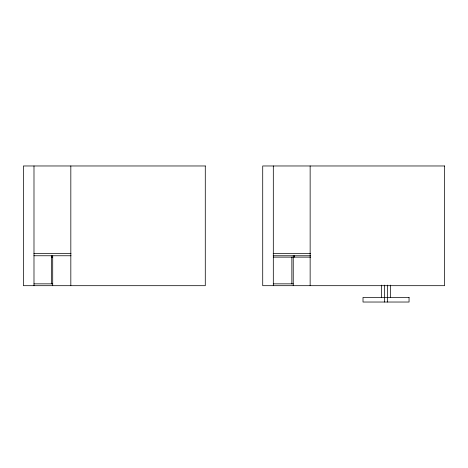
<?xml version="1.0" encoding="UTF-8"?>
<svg xmlns="http://www.w3.org/2000/svg" width="468" height="468" viewBox="0 0 468 468"><rect width="100%" height="100%" fill="white"/><g stroke="black" fill="none" stroke-linecap="round" stroke-linejoin="round"><path stroke-width="0.7" d="M33.918 253.457L71.001 253.457M273.201 253.457L310.699 253.457M33.918 255.756L71.06 255.756M273.201 255.756L310.699 255.756M51.345 257.137L52.703 257.137M273.318 257.137L310.705 257.137M34.012 283.848L52.703 283.848M273.318 283.848L293.237 283.848M390.634 285.129L390.634 297.426M387.41 285.129L387.41 302.03M384.649 285.129L384.649 302.03M381.426 285.129L381.426 297.426M310.144 165.97L310.144 285.685M294.618 255.756L294.618 257.137M293.237 255.756L293.237 285.685M291.856 257.137L291.856 283.848M273.312 165.97L273.312 285.685M70.826 165.97L70.826 285.691M52.703 255.756L52.703 285.691M51.345 255.756L51.345 283.848M33.989 165.97L33.989 285.691M205.282 165.97L23.4 165.97L23.4 285.691L205.282 285.691L205.282 165.97M444.6 165.97L262.718 165.97L262.718 285.685L444.6 285.685L444.6 165.97M409.055 297.426L363.01 297.426L363.01 302.03L409.055 302.03L409.055 297.426"/></g></svg>
